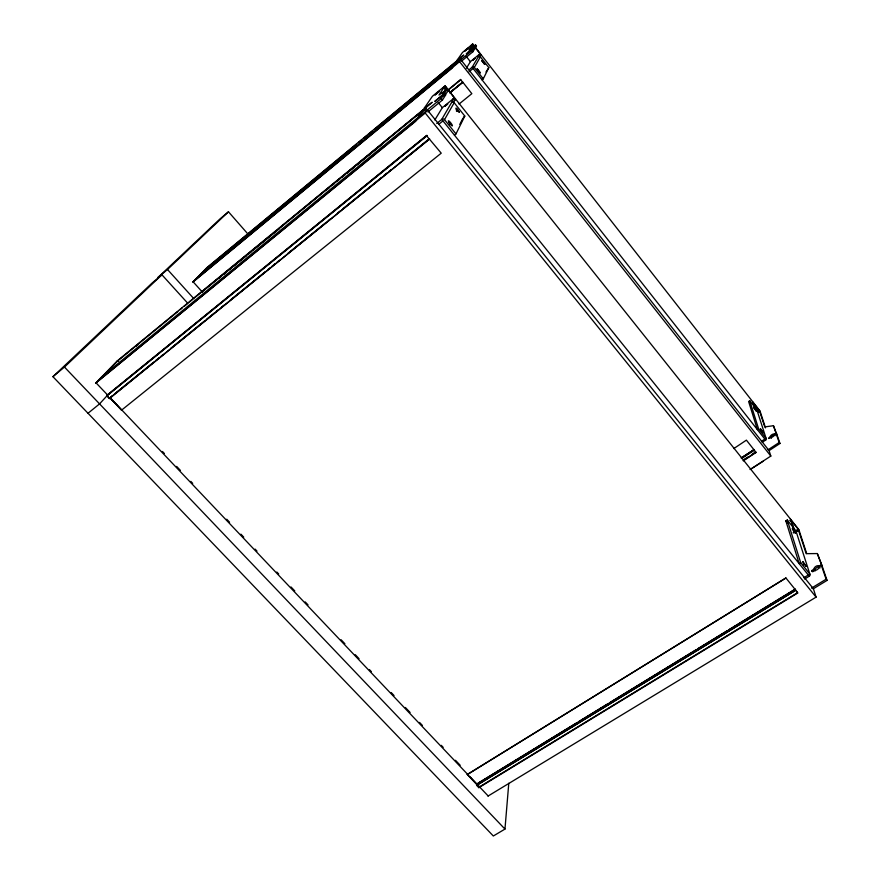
<?xml version="1.0" encoding="UTF-8"?>
<svg xmlns="http://www.w3.org/2000/svg" width="880" height="880" viewBox="0 0 880 880"><rect width="100%" height="100%" fill="white"/><g stroke="black" fill="none" stroke-linecap="round" stroke-linejoin="round"><path stroke-width="1.32" d="M791.934 522.115L791.032 520.674M187.957 303.49L161.931 274.78L152.251 282.887L52.932 376.684L493.328 836L504.966 829.081L508.783 783.222M487.993 796.092L816.079 597.135L813.384 588.731L427.328 109.89L425.238 113.025L95.942 382.91L415.569 121.352L423.511 109.483A5.698 1.111 51.8 0 1 424.479 110.209M797.346 591.976L797.665 593.054L478.841 787.677L478.995 786.423M476.773 783.959L476.784 785.323L795.564 590.392L795.267 589.358M467.324 774.51L785.917 577.984L795.223 589.545L476.718 784.399L467.324 774.51L785.917 577.984M471.163 48.84L473.462 45.298M454.443 135.157L455.983 133.914L464.816 116.083L454.168 102.74A1.837 1.793 62.8 0 0 451.605 102.509M483.175 77.594L482.042 79.849L483.274 78.848L488.829 67.628L480.381 56.848A1.485 1.441 79.4 0 0 478.335 56.661M459.8 124.421L462.781 118.448M485.98 71.962L488.829 67.628M442.255 93.28C445.555 92.686 446.644 83.545 443.168 87.747M443.982 96.349L448.272 90.783L447.106 89.32L439.021 95.018L444.587 86.526M436.733 123.486L441.76 119.394A1.98 1.925 56.5 0 1 444.51 119.647L454.168 102.74M469.029 69.839L472.142 67.276A1.562 1.529 76 0 1 474.32 67.474L480.381 56.848M453.563 102.465L455.554 99M479.71 56.958L481.041 54.648M454.003 98.395L455.246 99.605L454.135 98.175L441.76 119.394L809.27 576.18L804.595 579.051M478.918 54.659C479.908 52.745 481.888 56.936 479.952 53.889L472.142 67.276L765.633 440.077L762.212 442.321M429.264 138.897L441.232 153.175L121.583 410.135L110.044 397.98L109.505 398.574L106.744 395.659L107.47 394.856L426.899 135.311L106.744 395.659M455.103 99.781L454.08 98.186L452.881 99.055M434.83 119.966L442.332 107.679L454.289 97.9M466.411 68.2L470.382 61.677L480.051 53.713M427.9 111.947L442.464 100.012L445.599 95.029L444.411 93.533L434.797 101.431L444.543 93.335L447.106 89.32M461.725 60.984L472.835 51.81L476.454 46.057L475.541 44.891L468.842 49.83L472.395 44.451L471.24 45.419M107.36 394.768L96.019 382.822L101.838 376.783L441.243 98.494L444.411 93.533M202.323 292.017L193.127 281.809L196.867 277.915L471.889 50.6L475.541 44.891M797.665 531.157L799.062 530.288L798.82 529.551L445.071 85.855L455.389 99.286M466.279 53.735L473.935 47.399L474.87 48.587L472.857 50.314M471.449 45.111L472.703 44L760.001 411.048L759.044 412.302L758.307 411.367L759.44 410.608M457.138 61.193A4.532 0.693 52.2 0 0 456.797 60.929L451.847 68.365L193.028 281.919L459.558 61.655L460.845 59.719L769.076 450.615L770.825 456.071L750.156 469.535M417.593 117.887L422.444 110.803M425.48 109.802A7.854 1.518 51.8 0 0 424.248 108.185L432.421 96.261L445.071 85.855M453.101 66.121L456.126 61.71L463.749 55.055L457.259 60.06A6.248 0.957 52.1 0 1 458.238 61.358M457.259 60.06L462.473 52.47L472.703 44M422.213 111.837L424.083 110A5.401 1.045 51.8 0 1 424.578 110.396M455.488 63.184L457.237 61.358M121.583 410.135L110.143 397.881M426.866 135.938L107.03 395.758L109.406 398.266L112.079 395.945M201.542 292.281L425.689 108.163M107.844 394.856L99.561 403.887L88.011 413.27M96.129 383.119L117.436 361.119L177.837 311.531M193.171 282.084L206.987 267.861L356.323 144.342M193.028 281.919L206.855 267.674L456.797 60.929M95.942 382.91L117.282 360.888L423.511 109.483M52.932 376.684L64.46 367.07L161.931 274.78M228.459 211.794L220.132 218.79L157.927 277.519L167.497 269.511L228.459 211.794L247.951 234.047M423.17 110.209L432.168 102.256L424.963 107.591L426.14 109.043M358.435 142.593L361.614 139.964M363.737 138.204L366.905 135.586M369.028 133.826L372.207 131.197M374.319 129.448L456.94 61.116M446.006 87.516L444.587 88.671L445.72 87.923M424.248 108.185L424.974 107.58L425.436 108.174M469.095 71.753L473.088 68.475M179.96 309.793L182.083 308.055M184.195 306.317L187.374 303.71M189.497 301.972L192.676 299.354M194.799 297.616L271.095 234.993M273.207 233.244L276.386 230.637M278.509 228.899L285.923 222.805M288.046 221.067L364.342 158.444M366.465 156.695L369.644 154.088M371.767 152.35L423.687 109.725M447.766 90.178L460.669 79.442L462.671 82.456L449.812 92.664M218.735 278.443L220.858 276.705M224.037 274.087L226.16 272.349M229.339 269.731L231.462 267.993M233.585 266.255L236.775 263.637M238.898 261.899L246.323 255.805M248.446 254.056L251.625 251.449M253.748 249.7L279.224 228.8M326.975 189.607L329.098 187.869M332.277 185.262L334.4 183.513M337.579 180.906L339.702 179.157M341.825 177.419L345.015 174.801M347.138 173.063L354.563 166.969M356.686 165.231L382.151 144.32M420.354 112.97L425.656 108.614M447.942 90.321L460.68 79.871M449.944 92.455L462.66 82.027M449.944 92.895L462.814 82.214L471.834 93.665L459.052 104.06M438.713 124.366L442.97 120.901M115.269 393.36L153.615 362.263M155.749 360.536L158.939 357.94M161.073 356.213L163.196 354.486M170.654 348.447L204.732 320.804M206.866 319.077L214.324 313.027M216.447 311.3L218.581 309.573M221.771 306.988L223.905 305.261M230.296 300.08L265.441 271.579M267.575 269.852L269.698 268.125M271.832 266.398L275.033 263.802M277.156 262.075L279.29 260.348M287.804 253.44L326.15 222.343M328.284 220.616L330.407 218.889M337.865 212.839L339.999 211.112M343.189 208.527L381.535 177.43M383.658 175.703L386.859 173.118M388.982 171.391L391.116 169.664M402.831 160.16L428.395 139.425M109.406 398.266L429.418 139.194L426.635 135.762M109.505 398.574L429.616 138.864M463.375 117.249L464.816 116.083M459.954 59.774L461.032 58.927M474.54 47.465L476.454 46.057M749.771 400.752L748.616 401.522L757.372 429.583L758.582 428.78L749.771 400.752L756.877 409.827L766.051 438.284A1.43 1.265 -12.1 0 1 765.633 440.077M753.918 403.568C751.685 403.766 757.306 405.812 755.832 409.519M473.077 45.672L472.197 44.55M733.832 448.547L746.405 440.143L753.984 449.757L741.488 458.095M761.585 441.221L764.841 439.076M758.307 411.367L759.715 411.477L764.764 426.91L773.443 425.722L775.973 433.114L774.07 434.357A2.277 0.924 -36.3 0 0 771.881 434.687A2.277 0.924 -36.3 0 0 770.286 436.843L768.537 438.46L770.418 437.217A2.277 0.924 -36.3 0 0 772.618 436.898A2.277 0.924 -36.3 0 0 774.202 434.731L776.105 433.488L776.875 434.467L779.977 443.487L769.065 450.626M741.323 457.787L754.039 449.68L755.931 452.551L743.325 460.812M741.389 458.029L754.039 449.68M741.521 458.546L754.237 450.34L753.907 449.515M744.227 459.382L747.681 457.127M752.279 454.113L755.722 451.847L755.931 452.551M743.171 460.559L755.777 452.298M767.976 449.834L779.196 442.497L776.105 433.488M750.365 469.348L763.136 461.263M787.27 519.981L800.701 562.683L799.172 563.629L785.84 520.883L787.27 519.981L795.883 530.772L809.842 574.057A1.771 1.507 -9 0 1 809.27 576.18M798.182 529.177L796.785 530.057L798.6 530.464L806.179 553.663L817.322 553.564L822.118 565.983L817.322 553.564M813.098 588.907L827.068 580.393L822.316 566.555L821.381 565.389L818.994 566.852A2.805 1.419 -36.3 0 1 817.091 569.701A2.805 1.419 -36.3 0 1 814.264 569.756L811.91 571.197L811.723 570.625L814.066 569.173A2.805 1.419 -36.3 0 1 815.969 566.335A2.805 1.419 -36.3 0 1 818.796 566.269L821.183 564.806M818.796 566.269L819.731 567.446A2.805 1.419 -36.2 0 0 816.904 567.501A2.805 1.419 -36.2 0 0 815.001 570.339L812.658 571.78L811.723 570.625M803.77 577.775L808.313 574.992M477.939 783.244L576.246 723.085M578.589 721.655L607.849 703.747M610.192 702.317L695.629 650.045M697.972 648.604L727.232 630.707M729.564 629.277L795.113 589.171L797.665 593.054M795.179 589.402L476.74 784.234L467.346 774.345M476.894 784.399L795.333 589.589M795.454 590.337L476.608 785.323L478.841 787.677M478.709 787.347L797.467 592.724M811.47 588.137L826.122 579.205L821.381 565.389M472.01 48.994L468.105 52.316M472.329 44.462L473.264 45.595M759.044 412.302L760.452 412.412L765.523 427.878M789.756 520.399L790.977 520.542M797.896 531.102L799.48 531.575L806.674 553.52M754.072 404.041L752.829 403.073L753.731 403.986M791.494 521.422L794.409 529.837M64.46 367.07L504.966 829.081M162.459 451.484L164.351 453.475M176.638 466.422L180.422 470.404M190.817 481.36L192.709 483.362M226.732 519.222L229.57 522.203M240.911 534.16L243.749 537.152M255.09 549.098L256.982 551.1M276.826 572.011L278.718 574.002M291.005 586.96L294.789 590.942M305.184 601.898L308.022 604.89M341.099 639.749L344.883 643.742M355.278 654.698L359.062 658.68M369.457 669.636L371.349 671.627M391.193 692.549L394.031 695.541M405.372 707.487L410.102 712.47M419.551 722.436L422.389 725.417M441.287 745.349L443.179 747.34M455.466 760.287L460.196 765.27M110.198 397.76L468.325 775.071M470.217 777.062L488.169 795.971M167.497 269.511L193.996 298.826M425.238 113.025L816.079 597.135M444.51 119.647L455.983 133.914M800.701 562.683L809.842 574.057M814.066 569.173L815.001 570.339M814.264 569.756L815.199 570.922M438.185 102.509L442.332 107.679M444.543 93.335L445.731 94.82M785.84 520.883L787.424 522.863M818.994 566.852L819.929 568.018M441.243 98.494L442.464 100.012M826.122 579.205L827.068 580.393M790.636 519.728L799.062 530.288M791.758 521.543L790.867 520.432L791.043 521.004M790.603 520.311L791.648 521.477M798.38 530.134L799.425 531.454M444.477 86.581L445.698 87.978M798.127 529.991L799.48 531.575M444.279 86.702L445.5 88.022M797.808 529.925L798.864 531.058M444.158 86.79L445.258 88.176M797.632 529.914L798.512 531.025M444.015 86.889L445.115 88.275M797.434 529.925L798.314 531.025M459.558 61.655L770.825 456.071M770.286 436.843L771.188 438.196M466.268 56.441L470.382 61.677M474.32 67.474L483.274 78.848M758.582 428.78L766.051 438.284M773.443 425.722L776.743 434.093L775.973 433.114M472.582 44.176L480.931 54.835M753.181 402.633L760.166 411.543M753.137 403.04L754.193 404.426M759.462 411.224L760.452 412.412M479.732 54.021L480.48 55.231M759.253 411.169L760.1 412.126M472.109 44.616L472.879 45.815M752.653 403.117L753.39 404.052M758.978 411.18L759.847 412.104M471.878 44.781L472.758 45.903M758.824 411.202L759.55 412.137M471.746 44.88L472.626 46.002M473.847 47.531L474.782 48.719M758.659 411.246L759.396 412.181M471.603 44.99L472.483 46.123M758.483 411.301L759.22 412.236M774.07 434.357L774.84 435.336A2.277 0.924 -36.3 0 0 772.64 435.666A2.277 0.924 -36.3 0 0 771.056 437.822M774.202 434.731L774.972 435.721M471.889 50.6L472.835 51.81M779.196 442.497L779.977 443.487M456.357 110.792L456.841 111.43M802.846 564.113L803.275 564.74M793.221 532.433L793.551 533.005M753.027 402.138L755.084 408.562M790.405 519.002L793.738 529.419M206.855 267.674A4.202 1.617 49 0 1 207.779 268.059M756.877 409.827A1.353 1.21 -13 0 1 756.624 411.444M136.268 346.137A4.334 1.991 48.1 0 1 137.61 345.345M117.282 360.888A5.192 2.486 47.8 0 1 118.536 361.251M449.185 124.025A3.212 0.594 52.1 0 1 449.691 124.685M795.883 530.772A1.661 1.43 -9.8 0 1 795.949 532.224M444.829 106.304L447.656 103.994L444.829 106.304M459.437 112.288C454.454 109.967 454.96 104.159 459.437 112.288M439.384 91.278L435.127 94.886L439.384 91.278M806.036 566.324L802.769 561.605L806.036 566.324M795.443 533.269L792.33 528.792L795.443 533.269M474.826 58.454L472.637 60.302L474.815 58.432M468.292 48.147L464.871 51.018L468.292 48.147M763.213 432.751L760.595 429L763.213 432.751M756.261 411.026L753.676 407.484L756.261 411.026M480.293 72.809L477.158 68.816L480.293 72.809M484.715 64.405L481.712 60.577L484.715 64.405M448.767 122.001A3.212 0.594 52.1 0 0 452.265 125.917A3.212 0.594 52.1 0 0 450.175 122.155A3.212 0.594 52.1 0 0 448.767 122.001"/></g></svg>
